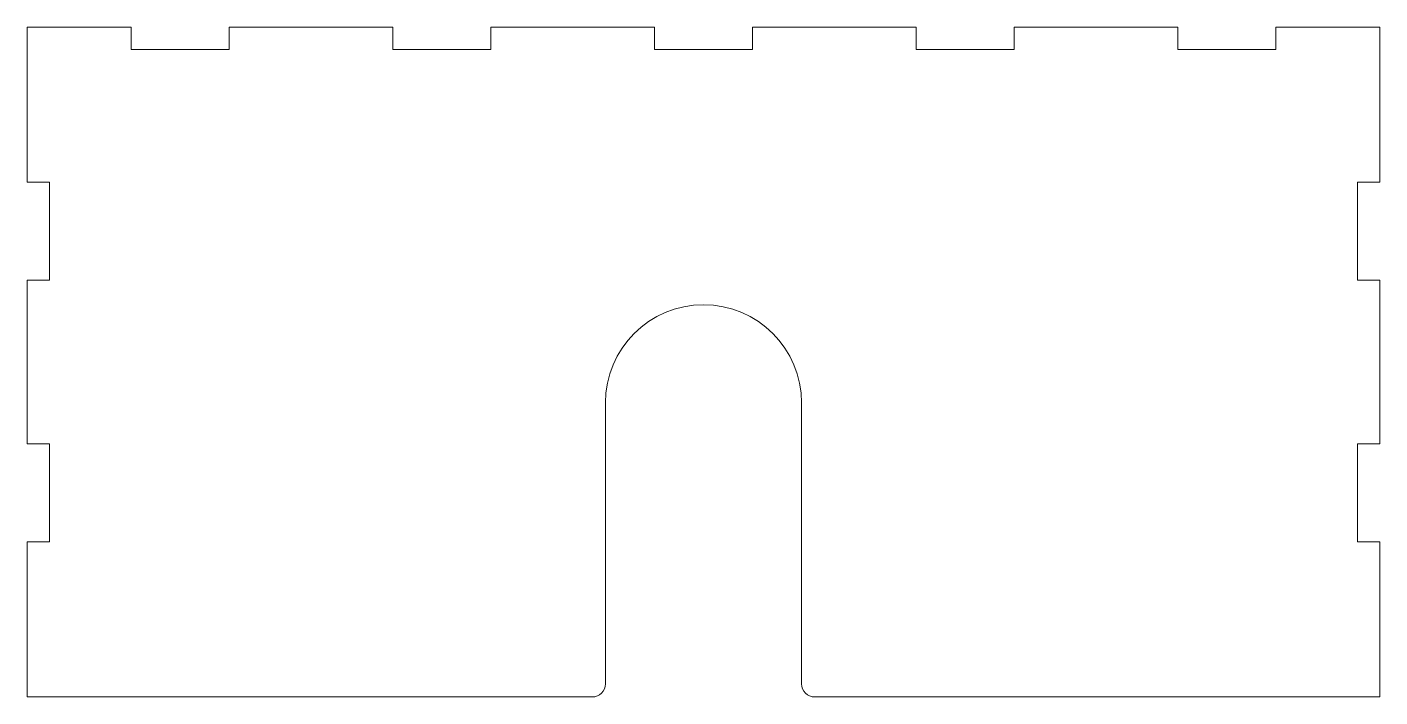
# Model space of a CAD drawing. Header units: inches. Extents: x -5.2 to 5.2, y -2.6 to 2.6.
import ezdxf

# ---------------------------------------------------------------- set-up
doc = ezdxf.new("R2010")
doc.units = ezdxf.units.IN
doc.header["$MEASUREMENT"] = 0

msp = doc.modelspace()

# ---------------------------------------------------------------- linework, layer by layer
at = {"color": 7, "linetype": 'Continuous', "lineweight": 15}
for p, q in [((-5.171, 2.5625), (-5.171, 1.375)), ((-4.375, 2.5625), (-5.171, 2.5625)), ((-4.375, 2.5625), (-4.375, 2.3915)), ((-3.625, 2.3915), (-3.625, 2.5625)), ((-2.375, 2.5625), (-3.625, 2.5625)), ((-2.375, 2.5625), (-2.375, 2.3915)), ((-1.625, 2.3915), (-1.625, 2.5625)), ((-0.375, 2.5625), (-1.625, 2.5625)), ((-0.375, 2.5625), (-0.375, 2.3915)), ((0.375, 2.3915), (0.375, 2.5625)), ((1.625, 2.5625), (0.375, 2.5625)), ((1.625, 2.5625), (1.625, 2.3915)), ((2.375, 2.3915), (2.375, 2.5625)), ((3.625, 2.5625), (2.375, 2.5625)), ((3.625, 2.5625), (3.625, 2.3915)), ((4.375, 2.3915), (4.375, 2.5625)), ((5.171, 2.5625), (4.375, 2.5625)), ((5.171, 1.375), (5.171, 2.5625)), ((-4.375, 2.3915), (-3.625, 2.3915)), ((-2.375, 2.3915), (-1.625, 2.3915)), ((-0.375, 2.3915), (0.375, 2.3915)), ((1.625, 2.3915), (2.375, 2.3915)), ((3.625, 2.3915), (4.375, 2.3915)), ((-5, 1.375), (-5.171, 1.375)), ((-5, 0.625), (-5, 1.375)), ((5, 1.375), (5.171, 1.375)), ((5, 0.625), (5, 1.375)), ((-5.171, 0.625), (-5.171, -0.625)), ((-5.171, 0.625), (-5, 0.625)), ((5.171, 0.625), (5, 0.625)), ((5.171, -0.625), (5.171, 0.625)), ((-0.75, -0.3125), (-0.75, -2.4625)), ((0.75, -2.4625), (0.75, -0.3125)), ((-5, -0.625), (-5.171, -0.625)), ((-5, -1.375), (-5, -0.625)), ((5, -0.625), (5.171, -0.625)), ((5, -1.375), (5, -0.625)), ((-5.171, -1.375), (-5.171, -2.5625)), ((-5.171, -1.375), (-5, -1.375)), ((5.171, -1.375), (5, -1.375)), ((5.171, -2.5625), (5.171, -1.375)), ((-5.171, -2.5625), (-0.85, -2.5625)), ((0.85, -2.5625), (5.171, -2.5625))]:
    msp.add_line(p, q, dxfattribs=at)
for centre, radius, start, end in [((0, -0.3125), 0.75, 0, 180), ((-0.85, -2.4625), 0.1, 270, 0), ((0.85, -2.4625), 0.1, 180, 270)]:
    msp.add_arc(centre, radius, start, end, dxfattribs=at)

doc.saveas('drawing.dxf')
